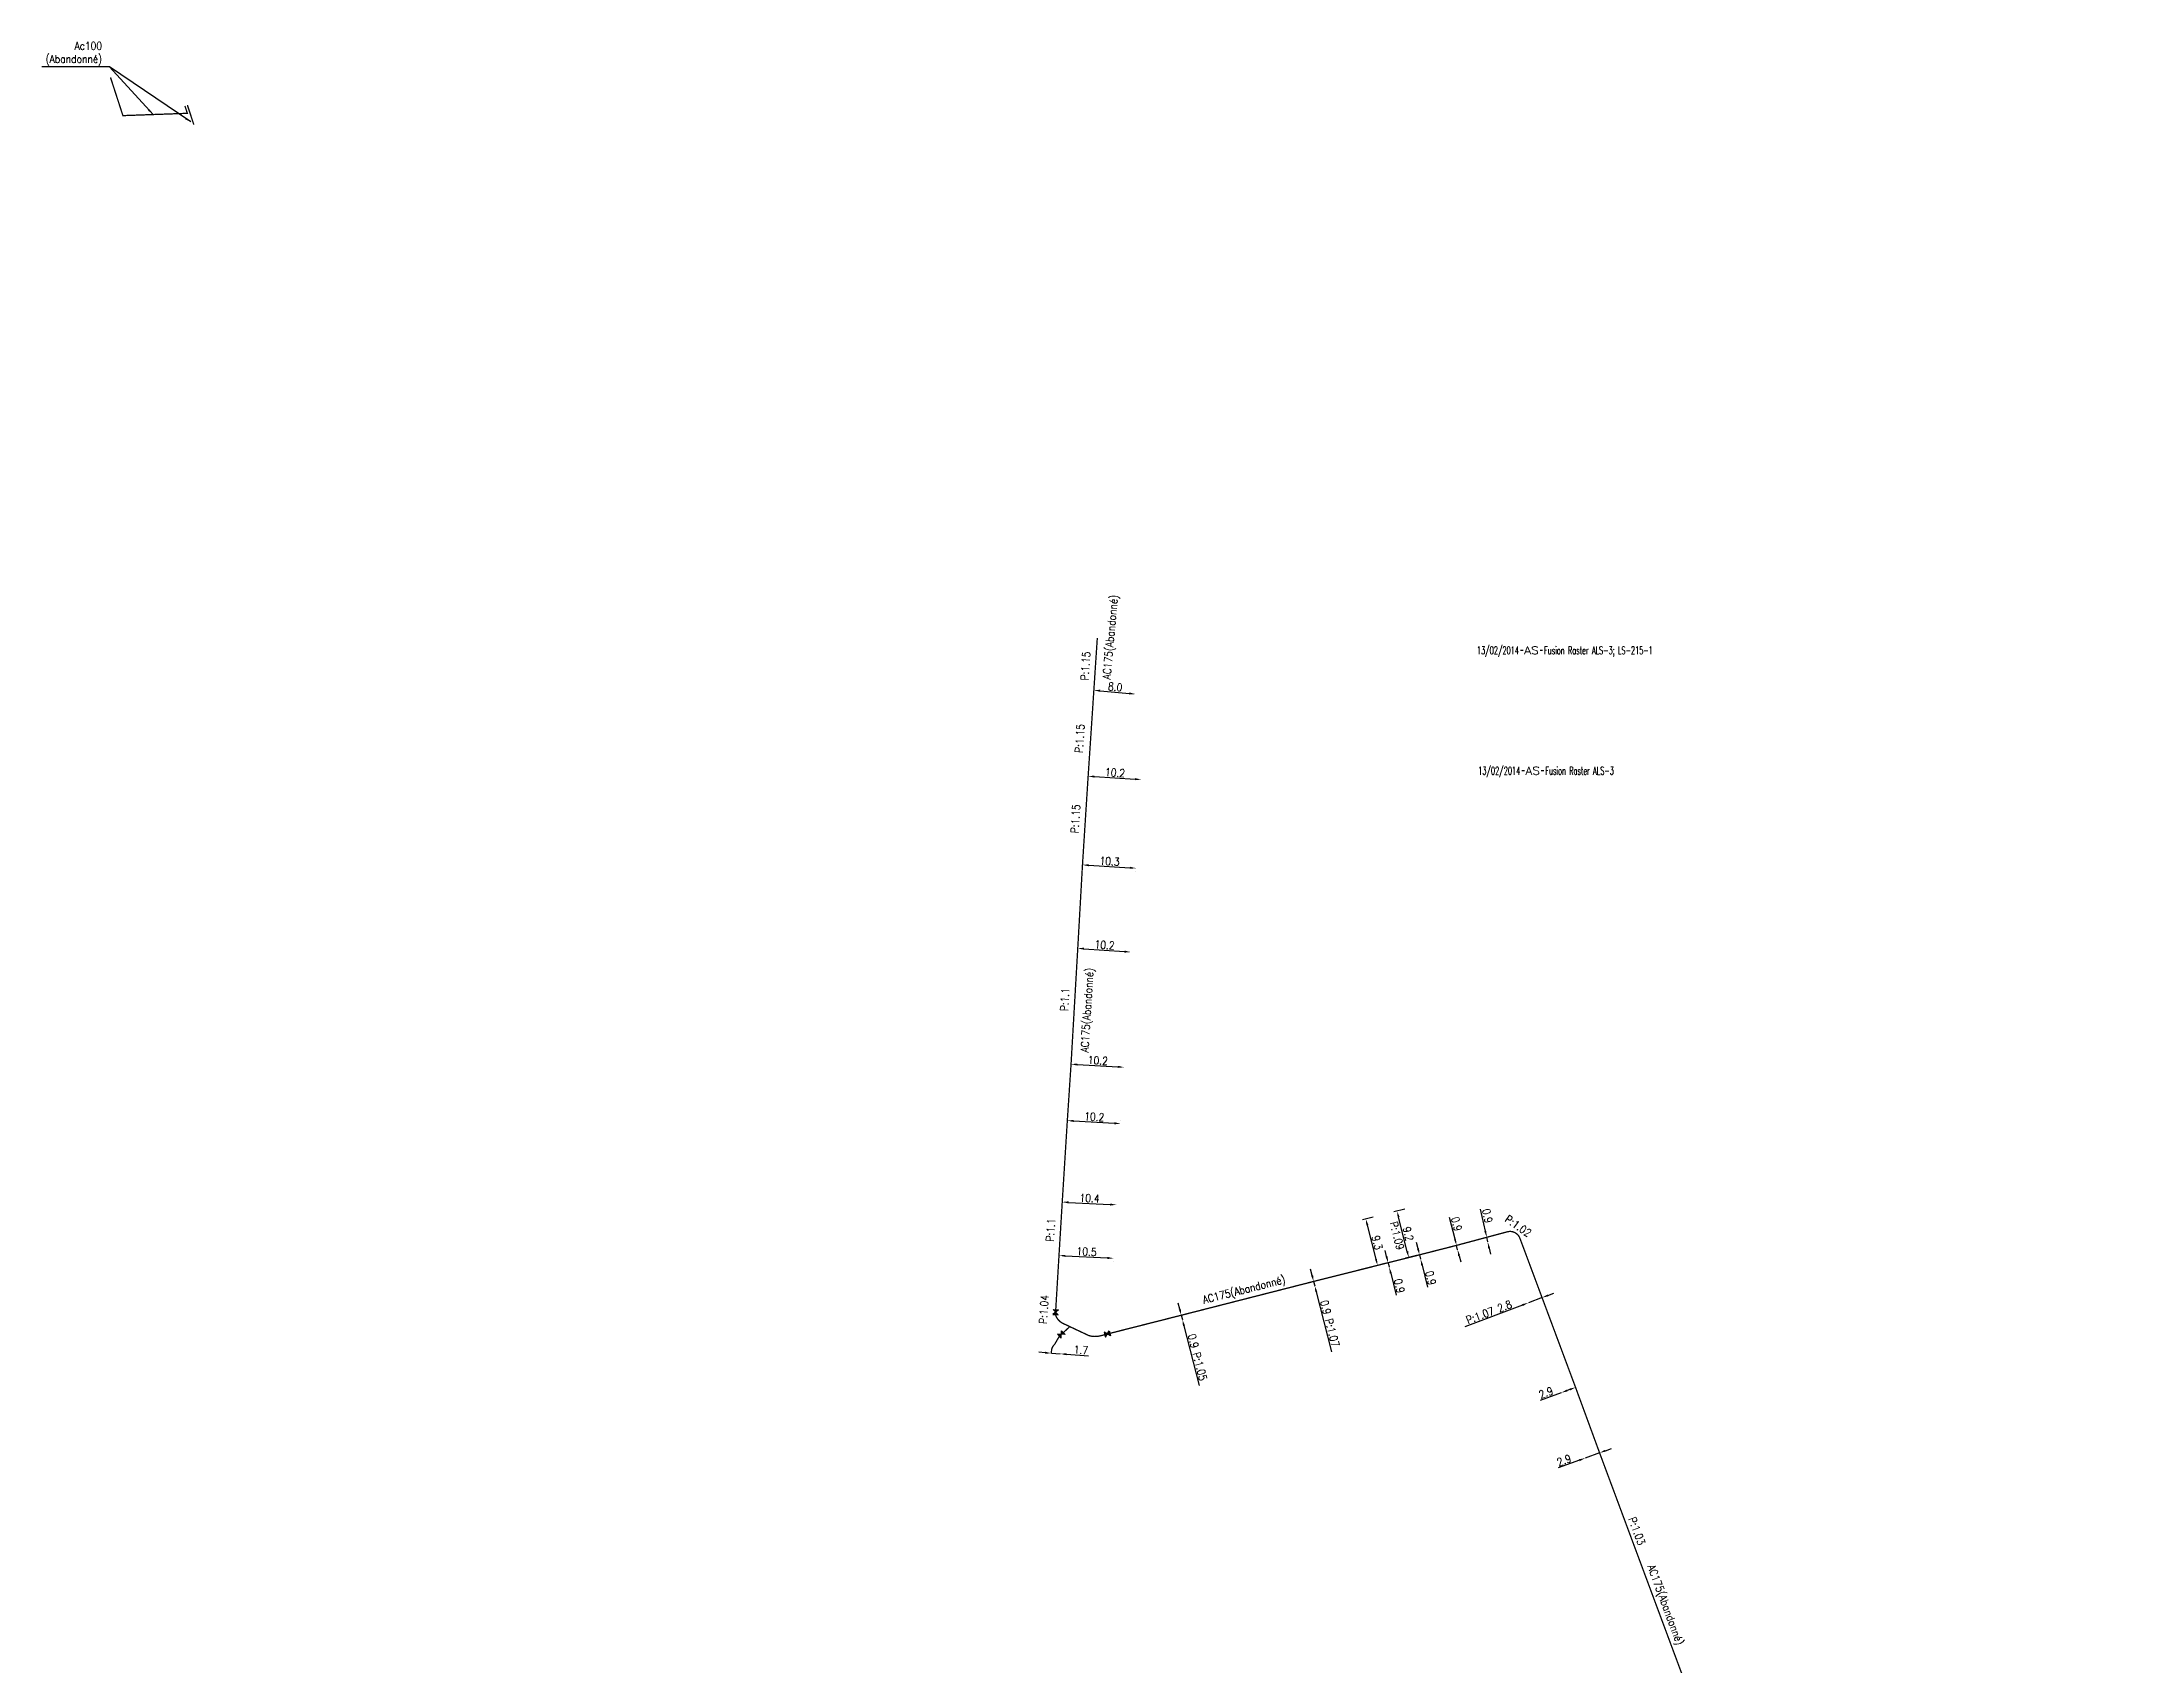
# Model space of a CAD drawing. Header units: millimetres. Extents: x 112153 to 112968, y 155000 to 155627.
# Drawn here: x 112165.6 to 112565.5, y 155317.7 to 155627.3 of the extents above; entities that cross this region are included whole.
import ezdxf
from ezdxf.enums import TextEntityAlignment as Align

# ---------------------------------------------------------------- set-up
doc = ezdxf.new("R2010")
doc.units = ezdxf.units.MM
doc.header["$PDMODE"] = 34
doc.layers.get('0').update_dxf_attribs({"linetype": 'CONTINUOUS'})
doc.layers.get('Defpoints').update_dxf_attribs({"linetype": 'CONTINUOUS'})
doc.layers.add('G_300', color=7, linetype='CONTINUOUS')
doc.layers.add('G_908', color=5, linetype='CONTINUOUS')
doc.styles.get("Standard").update_dxf_attribs({"font": 'romans.shx', "width": 0.85})
doc.linetypes.add('MP_HS', pattern='A,2,-1,["G",Standard,S=0.85,R=0,X=-0.27,Y=-0.4],-1', length=4)
doc.dimstyles.get("Standard").update_dxf_attribs({"dimtxt": 1.5, "dimasz": 1.2, "dimexe": 0.625, "dimexo": 0.625, "dimgap": 0.25, "dimtad": 1, "dimdec": 1, "dimzin": 0, "dimdsep": 46, "dimtxsty": 'Standard', "dimcen": -0.5, "dimadec": 0, "dimazin": 0, "dimtfac": 1, "dimtdec": 1, "dimtmove": 0, "dimatfit": 3, "dimfxl": 1, "dimtolj": 1, "dimtzin": 0, "dimarcsym": 0})

# ---------------------------------------------------------------- blocks, each defined once
blk = doc.blocks.new('GIS_MODF')
at = {"color": 0, "linetype": 'Continuous', "flags": 128}
for points in [[(-2.18, -0.01), (-1.68, -0.01)], [(1.52, -0.01), (2.02, -0.01)]]:
    blk.add_lwpolyline(points, dxfattribs=at)
at = {"color": 0, "linetype": 'Continuous', "width": 0.5}
blk.add_attdef('DATE', text='', height=1.5, dxfattribs=at).set_placement((-2.5, -0.8), align=Align.RIGHT)
at = {"color": 0, "linetype": 'Continuous', "width": 1.771291}
blk.add_attdef('USER', text='', height=1.5, dxfattribs=at).set_placement((-1.51, -0.8), (1.28, -0.8), align=Align.FIT)
at = {"color": 0, "linetype": 'Continuous', "width": 0.5}
blk.add_attdef('DESC', (2.29, -0.8), '', height=1.5, dxfattribs=at)
blk = doc.blocks.new('*D47')
at = {"layer": 'Defpoints', "color": 0, "linetype": 'Continuous'}
for p in [(112441.26, 155399.28), (112441.45, 155398.4), (112441.45, 155398.4)]:
    blk.add_point(p, dxfattribs=at)
at = {"layer": 'G_908', "color": 0, "linetype": 'Continuous', "lineweight": -2}
for p, q in [((112441, 155400.45), (112440.08, 155404.66)), ((112441.45, 155398.4), (112441.26, 155399.28)), ((112441.71, 155397.23), (112441.96, 155396.06))]:
    blk.add_line(p, q, dxfattribs=at)
at = {"layer": 'G_908', "color": 0, "linetype": 'Continuous'}
for points in [[(112441.19, 155400.49), (112440.8, 155400.41), (112441.26, 155399.28)], [(112441.9, 155397.27), (112441.51, 155397.19), (112441.45, 155398.4)]]:
    blk.add_solid(points, dxfattribs=at)
at = {"layer": 'G_908', "color": 0, "linetype": 'Continuous', "insert": (112441.39, 155403.36), "char_height": 1.5, "attachment_point": 5, "rotation": 282.3652}
blk.add_mtext('\\A1;0.9', dxfattribs=at)
blk = doc.blocks.new('*D48')
at = {"layer": 'Defpoints', "color": 0, "linetype": 'Continuous'}
for p in [(112451.82, 155387.77), (112449.2, 155386.78), (112449.2, 155386.78)]:
    blk.add_point(p, dxfattribs=at)
at = {"layer": 'G_908', "color": 0, "linetype": 'Continuous', "lineweight": -2}
for p, q in [((112451.82, 155387.77), (112449.2, 155386.78)), ((112452.94, 155388.19), (112454.06, 155388.62)), ((112448.08, 155386.35), (112437.11, 155382.21))]:
    blk.add_line(p, q, dxfattribs=at)
at = {"layer": 'G_908', "color": 0, "linetype": 'Continuous'}
for points in [[(112452.87, 155388.38), (112453.01, 155388.01), (112451.82, 155387.77)], [(112448, 155386.54), (112448.15, 155386.17), (112449.2, 155386.78)]]:
    blk.add_solid(points, dxfattribs=at)
at = {"layer": 'G_908', "color": 0, "linetype": 'Continuous', "insert": (112441.68, 155385), "char_height": 1.5, "attachment_point": 5, "rotation": 20.7108}
blk.add_mtext('\\A1;P:1.07 2.8', dxfattribs=at)
blk = doc.blocks.new('*D49')
at = {"layer": 'Defpoints', "color": 0, "linetype": 'Continuous'}
for p in [(112455.49, 155369.64), (112455.49, 155369.64), (112458.21, 155370.64)]:
    blk.add_point(p, dxfattribs=at)
at = {"layer": 'G_908', "color": 0, "linetype": 'Continuous', "lineweight": -2}
for p, q in [((112455.49, 155369.64), (112451.44, 155368.16)), ((112457.09, 155370.23), (112456.62, 155370.06))]:
    blk.add_line(p, q, dxfattribs=at)
at = {"layer": 'G_908', "color": 0, "linetype": 'Continuous'}
for points in [[(112456.55, 155370.24), (112456.69, 155369.87), (112455.49, 155369.64)], [(112457.02, 155370.41), (112457.15, 155370.04), (112458.21, 155370.64)]]:
    blk.add_solid(points, dxfattribs=at)
at = {"layer": 'G_908', "color": 0, "linetype": 'Continuous', "insert": (112452.56, 155369.63), "char_height": 1.5, "attachment_point": 5, "rotation": 20.1271}
blk.add_mtext('\\A1;2.9', dxfattribs=at)
blk = doc.blocks.new('*D50')
at = {"layer": 'Defpoints', "color": 0, "linetype": 'Continuous'}
for p in [(112460.06, 155357.16), (112460.06, 155357.16), (112462.79, 155358.16)]:
    blk.add_point(p, dxfattribs=at)
at = {"layer": 'G_908', "color": 0, "linetype": 'Continuous', "lineweight": -2}
for p, q in [((112463.91, 155358.57), (112465.04, 155358.99)), ((112458.94, 155356.75), (112454.89, 155355.27)), ((112462.79, 155358.16), (112460.06, 155357.16))]:
    blk.add_line(p, q, dxfattribs=at)
at = {"layer": 'G_908', "color": 0, "linetype": 'Continuous'}
for points in [[(112458.87, 155356.94), (112459.01, 155356.56), (112460.06, 155357.16)], [(112463.84, 155358.76), (112463.98, 155358.39), (112462.79, 155358.16)]]:
    blk.add_solid(points, dxfattribs=at)
at = {"layer": 'G_908', "color": 0, "linetype": 'Continuous', "insert": (112456.01, 155356.74), "char_height": 1.5, "attachment_point": 5, "rotation": 20.1271}
blk.add_mtext('\\A1;2.9', dxfattribs=at)
blk = doc.blocks.new('*D51')
at = {"layer": 'Defpoints', "color": 0, "linetype": 'Continuous'}
for p in [(112366.31, 155503.66), (112374.28, 155502.92), (112374.28, 155502.92)]:
    blk.add_point(p, dxfattribs=at)
at = {"layer": 'G_908', "color": 0, "linetype": 'Continuous', "lineweight": -2}
blk.add_line((112367.51, 155503.55), (112373.08, 155503.03), dxfattribs=at)
at = {"layer": 'G_908', "color": 0, "linetype": 'Continuous'}
for points in [[(112367.52, 155503.75), (112367.49, 155503.35), (112366.31, 155503.66)], [(112373.1, 155503.23), (112373.06, 155502.83), (112374.28, 155502.92)]]:
    blk.add_solid(points, dxfattribs=at)
at = {"layer": 'G_908', "color": 0, "linetype": 'Continuous', "insert": (112370.39, 155504.29), "char_height": 1.5, "attachment_point": 5, "rotation": 354.6365}
blk.add_mtext('\\A1;8.0', dxfattribs=at)
blk = doc.blocks.new('*D52')
at = {"layer": 'Defpoints', "color": 0, "linetype": 'Continuous'}
for p in [(112365.22, 155487.25), (112375.36, 155486.61), (112375.36, 155486.61)]:
    blk.add_point(p, dxfattribs=at)
at = {"layer": 'G_908', "color": 0, "linetype": 'Continuous', "lineweight": -2}
blk.add_line((112366.42, 155487.17), (112374.17, 155486.69), dxfattribs=at)
at = {"layer": 'G_908', "color": 0, "linetype": 'Continuous'}
for points in [[(112366.43, 155487.37), (112366.41, 155486.97), (112365.22, 155487.25)], [(112374.18, 155486.89), (112374.15, 155486.49), (112375.36, 155486.61)]]:
    blk.add_solid(points, dxfattribs=at)
at = {"layer": 'G_908', "color": 0, "linetype": 'Continuous', "insert": (112370.36, 155487.93), "char_height": 1.5, "attachment_point": 5, "rotation": 356.4003}
blk.add_mtext('\\A1;10.2', dxfattribs=at)
blk = doc.blocks.new('*D53')
at = {"layer": 'Defpoints', "color": 0, "linetype": 'Continuous'}
for p in [(112364.14, 155470.33), (112374.38, 155469.7), (112374.38, 155469.7)]:
    blk.add_point(p, dxfattribs=at)
at = {"layer": 'G_908', "color": 0, "linetype": 'Continuous', "lineweight": -2}
for p, q in [((112364.11, 155469.71), (112364.11, 155469.71)), ((112365.34, 155470.26), (112373.18, 155469.78)), ((112374.34, 155469.08), (112374.34, 155469.08))]:
    blk.add_line(p, q, dxfattribs=at)
at = {"layer": 'G_908', "color": 0, "linetype": 'Continuous'}
for points in [[(112365.35, 155470.46), (112365.33, 155470.06), (112364.14, 155470.33)], [(112373.19, 155469.98), (112373.17, 155469.58), (112374.38, 155469.7)]]:
    blk.add_solid(points, dxfattribs=at)
at = {"layer": 'G_908', "color": 0, "linetype": 'Continuous', "insert": (112369.32, 155471.02), "char_height": 1.5, "attachment_point": 5, "rotation": 356.4705}
blk.add_mtext('\\A1;10.3', dxfattribs=at)
blk = doc.blocks.new('*D54')
at = {"layer": 'Defpoints', "color": 0, "linetype": 'Continuous'}
for p in [(112363.24, 155454.42), (112373.36, 155453.7), (112373.36, 155453.7)]:
    blk.add_point(p, dxfattribs=at)
at = {"layer": 'G_908', "color": 0, "linetype": 'Continuous', "lineweight": -2}
blk.add_line((112364.43, 155454.34), (112372.16, 155453.79), dxfattribs=at)
at = {"layer": 'G_908', "color": 0, "linetype": 'Continuous'}
for points in [[(112364.45, 155454.54), (112364.42, 155454.14), (112363.24, 155454.42)], [(112372.18, 155453.99), (112372.15, 155453.59), (112373.36, 155453.7)]]:
    blk.add_solid(points, dxfattribs=at)
at = {"layer": 'G_908', "color": 0, "linetype": 'Continuous', "insert": (112368.37, 155455.06), "char_height": 1.5, "attachment_point": 5, "rotation": 355.9262}
blk.add_mtext('\\A1;10.2', dxfattribs=at)
blk = doc.blocks.new('*D55')
at = {"layer": 'Defpoints', "color": 0, "linetype": 'Continuous'}
for p in [(112361.25, 155421.55), (112371.43, 155420.96), (112371.43, 155420.96)]:
    blk.add_point(p, dxfattribs=at)
at = {"layer": 'G_908', "color": 0, "linetype": 'Continuous', "lineweight": -2}
for p, q in [((112361.29, 155422.18), (112361.29, 155422.18)), ((112362.45, 155421.48), (112370.24, 155421.03)), ((112371.47, 155421.59), (112371.47, 155421.59))]:
    blk.add_line(p, q, dxfattribs=at)
at = {"layer": 'G_908', "color": 0, "linetype": 'Continuous'}
for points in [[(112362.46, 155421.68), (112362.44, 155421.28), (112361.25, 155421.55)], [(112370.25, 155421.23), (112370.22, 155420.83), (112371.43, 155420.96)]]:
    blk.add_solid(points, dxfattribs=at)
at = {"layer": 'G_908', "color": 0, "linetype": 'Continuous', "insert": (112366.4, 155422.26), "char_height": 1.5, "attachment_point": 5, "rotation": 356.6989}
blk.add_mtext('\\A1;10.2', dxfattribs=at)
blk = doc.blocks.new('*D56')
at = {"layer": 'Defpoints', "color": 0, "linetype": 'Continuous'}
for p in [(112361.96, 155432.31), (112372.09, 155431.73), (112372.09, 155431.73)]:
    blk.add_point(p, dxfattribs=at)
at = {"layer": 'G_908', "color": 0, "linetype": 'Continuous', "lineweight": -2}
blk.add_line((112363.16, 155432.24), (112370.89, 155431.8), dxfattribs=at)
at = {"layer": 'G_908', "color": 0, "linetype": 'Continuous'}
for points in [[(112363.17, 155432.44), (112363.15, 155432.04), (112361.96, 155432.31)], [(112370.91, 155432), (112370.88, 155431.6), (112372.09, 155431.73)]]:
    blk.add_solid(points, dxfattribs=at)
at = {"layer": 'G_908', "color": 0, "linetype": 'Continuous', "insert": (112367.08, 155433.02), "char_height": 1.5, "attachment_point": 5, "rotation": 356.7089}
blk.add_mtext('\\A1;10.2', dxfattribs=at)
blk = doc.blocks.new('*D57')
at = {"layer": 'Defpoints', "color": 0, "linetype": 'Continuous'}
for p in [(112360.28, 155406.01), (112370.62, 155405.48), (112370.62, 155405.48)]:
    blk.add_point(p, dxfattribs=at)
at = {"layer": 'G_908', "color": 0, "linetype": 'Continuous', "lineweight": -2}
blk.add_line((112361.48, 155405.95), (112369.42, 155405.54), dxfattribs=at)
at = {"layer": 'G_908', "color": 0, "linetype": 'Continuous'}
for points in [[(112361.49, 155406.15), (112361.47, 155405.75), (112360.28, 155406.01)], [(112369.43, 155405.74), (112369.41, 155405.34), (112370.62, 155405.48)]]:
    blk.add_solid(points, dxfattribs=at)
at = {"layer": 'G_908', "color": 0, "linetype": 'Continuous', "insert": (112365.5, 155406.74), "char_height": 1.5, "attachment_point": 5, "rotation": 357.0923}
blk.add_mtext('\\A1;10.4', dxfattribs=at)
blk = doc.blocks.new('*D58')
at = {"layer": 'Defpoints', "color": 0, "linetype": 'Continuous'}
for p in [(112359.66, 155395.81), (112370.1, 155395.28), (112370.1, 155395.28)]:
    blk.add_point(p, dxfattribs=at)
at = {"layer": 'G_908', "color": 0, "linetype": 'Continuous', "lineweight": -2}
for p, q in [((112359.63, 155395.18), (112359.63, 155395.18)), ((112360.86, 155395.74), (112368.9, 155395.34)), ((112370.07, 155394.65), (112370.07, 155394.65))]:
    blk.add_line(p, q, dxfattribs=at)
at = {"layer": 'G_908', "color": 0, "linetype": 'Continuous'}
for points in [[(112360.87, 155395.94), (112360.85, 155395.55), (112359.66, 155395.81)], [(112368.91, 155395.54), (112368.89, 155395.14), (112370.1, 155395.28)]]:
    blk.add_solid(points, dxfattribs=at)
at = {"layer": 'G_908', "color": 0, "linetype": 'Continuous', "insert": (112364.93, 155396.54), "char_height": 1.5, "attachment_point": 5, "rotation": 357.0923}
blk.add_mtext('\\A1;10.5', dxfattribs=at)
blk = doc.blocks.new('*D59')
at = {"layer": 'Defpoints', "color": 0, "linetype": 'Continuous'}
for p in [(112424.17, 155404.28), (112426.23, 155404.79), (112428.44, 155395.94)]:
    blk.add_point(p, dxfattribs=at)
at = {"layer": 'G_908', "color": 0, "linetype": 'Continuous', "lineweight": -2}
for p, q in [((112425.62, 155404.64), (112423.56, 155404.13)), ((112426.09, 155396.59), (112424.46, 155403.11)), ((112427.84, 155395.79), (112425.78, 155395.28))]:
    blk.add_line(p, q, dxfattribs=at)
at = {"layer": 'G_908', "color": 0, "linetype": 'Continuous'}
for points in [[(112424.65, 155403.16), (112424.26, 155403.06), (112424.17, 155404.28)], [(112426.28, 155396.64), (112425.9, 155396.54), (112426.38, 155395.43)]]:
    blk.add_solid(points, dxfattribs=at)
at = {"layer": 'G_908', "color": 0, "linetype": 'Continuous', "insert": (112426.28, 155399.94), "char_height": 1.5, "attachment_point": 5, "rotation": 284.0512}
blk.add_mtext('\\A1;9.2', dxfattribs=at)
blk = doc.blocks.new('*D60')
at = {"layer": 'Defpoints', "color": 0, "linetype": 'Continuous'}
for p in [(112428.44, 155395.94), (112428.65, 155395.12), (112428.65, 155395.12)]:
    blk.add_point(p, dxfattribs=at)
at = {"layer": 'G_908', "color": 0, "linetype": 'Continuous', "lineweight": -2}
for p, q in [((112428.15, 155397.11), (112427.86, 155398.27)), ((112428.44, 155395.94), (112428.65, 155395.12)), ((112428.94, 155393.96), (112429.98, 155389.77))]:
    blk.add_line(p, q, dxfattribs=at)
at = {"layer": 'G_908', "color": 0, "linetype": 'Continuous'}
for points in [[(112428.35, 155397.16), (112427.96, 155397.06), (112428.44, 155395.94)], [(112429.13, 155394), (112428.75, 155393.91), (112428.65, 155395.12)]]:
    blk.add_solid(points, dxfattribs=at)
at = {"layer": 'G_908', "color": 0, "linetype": 'Continuous', "insert": (112430.58, 155391.52), "char_height": 1.5, "attachment_point": 5, "rotation": 283.9991}
blk.add_mtext('\\A1;0.9', dxfattribs=at)
blk = doc.blocks.new('*D61')
at = {"layer": 'Defpoints', "color": 0, "linetype": 'Continuous'}
for p in [(112435.5, 155397.74), (112435.71, 155396.92), (112435.71, 155396.92)]:
    blk.add_point(p, dxfattribs=at)
at = {"layer": 'G_908', "color": 0, "linetype": 'Continuous', "lineweight": -2}
for p, q in [((112435.21, 155398.91), (112434.17, 155403.09)), ((112435.71, 155396.92), (112435.5, 155397.74)), ((112436, 155395.75), (112436.29, 155394.59))]:
    blk.add_line(p, q, dxfattribs=at)
at = {"layer": 'G_908', "color": 0, "linetype": 'Continuous'}
for points in [[(112435.4, 155398.95), (112435.02, 155398.86), (112435.5, 155397.74)], [(112436.19, 155395.8), (112435.8, 155395.7), (112435.71, 155396.92)]]:
    blk.add_solid(points, dxfattribs=at)
at = {"layer": 'G_908', "color": 0, "linetype": 'Continuous', "insert": (112435.51, 155401.82), "char_height": 1.5, "attachment_point": 5, "rotation": 284.0189}
blk.add_mtext('\\A1;0.9', dxfattribs=at)
blk = doc.blocks.new('*D62')
at = {"layer": 'Defpoints', "color": 0, "linetype": 'Continuous'}
for p in [(112420.23, 155403.28), (112418.19, 155402.77), (112422.45, 155394.43)]:
    blk.add_point(p, dxfattribs=at)
at = {"layer": 'G_908', "color": 0, "linetype": 'Continuous', "lineweight": -2}
for p, q in [((112419.62, 155403.13), (112417.59, 155402.61)), ((112420.14, 155395.08), (112418.49, 155401.6)), ((112421.85, 155394.28), (112419.83, 155393.77))]:
    blk.add_line(p, q, dxfattribs=at)
at = {"layer": 'G_908', "color": 0, "linetype": 'Continuous'}
for points in [[(112418.68, 155401.65), (112418.29, 155401.55), (112418.19, 155402.77)], [(112420.33, 155395.13), (112419.95, 155395.03), (112420.43, 155393.92)]]:
    blk.add_solid(points, dxfattribs=at)
at = {"layer": 'G_908', "color": 0, "linetype": 'Continuous', "insert": (112420.36, 155398.26), "char_height": 1.5, "attachment_point": 5, "rotation": 284.2289}
blk.add_mtext('\\A1;9.3', dxfattribs=at)
blk = doc.blocks.new('*D63')
at = {"layer": 'Defpoints', "color": 0, "linetype": 'Continuous'}
for p in [(112422.45, 155394.43), (112422.66, 155393.61), (112422.66, 155393.61)]:
    blk.add_point(p, dxfattribs=at)
at = {"layer": 'G_908', "color": 0, "linetype": 'Continuous', "lineweight": -2}
for p, q in [((112422.16, 155395.6), (112421.87, 155396.76)), ((112422.45, 155394.43), (112422.66, 155393.61)), ((112422.95, 155392.44), (112423.99, 155388.26))]:
    blk.add_line(p, q, dxfattribs=at)
at = {"layer": 'G_908', "color": 0, "linetype": 'Continuous'}
for points in [[(112422.36, 155395.65), (112421.97, 155395.55), (112422.45, 155394.43)], [(112423.14, 155392.49), (112422.76, 155392.39), (112422.66, 155393.61)]]:
    blk.add_solid(points, dxfattribs=at)
at = {"layer": 'G_908', "color": 0, "linetype": 'Continuous', "insert": (112424.59, 155390.01), "char_height": 1.5, "attachment_point": 5, "rotation": 284.0112}
blk.add_mtext('\\A1;0.9', dxfattribs=at)
blk = doc.blocks.new('*D64')
at = {"layer": 'Defpoints', "color": 0, "linetype": 'Continuous'}
for p in [(112382.99, 155384.41), (112383.2, 155383.59), (112383.2, 155383.59)]:
    blk.add_point(p, dxfattribs=at)
at = {"layer": 'G_908', "color": 0, "linetype": 'Continuous', "lineweight": -2}
for p, q in [((112382.69, 155385.57), (112382.4, 155386.73)), ((112382.99, 155384.41), (112383.2, 155383.59)), ((112383.5, 155382.42), (112386.43, 155371.01))]:
    blk.add_line(p, q, dxfattribs=at)
at = {"layer": 'G_908', "color": 0, "linetype": 'Continuous'}
for points in [[(112382.89, 155385.62), (112382.5, 155385.52), (112382.99, 155384.41)], [(112383.69, 155382.47), (112383.31, 155382.37), (112383.2, 155383.59)]]:
    blk.add_solid(points, dxfattribs=at)
at = {"layer": 'G_908', "color": 0, "linetype": 'Continuous', "insert": (112386.08, 155376.39), "char_height": 1.5, "attachment_point": 5, "rotation": 284.3786}
blk.add_mtext('\\A1;0.9 P:1.05', dxfattribs=at)
blk = doc.blocks.new('G_300_04')
at = {"linetype": 'Continuous'}
h = blk.add_hatch(color=0, dxfattribs=at)
h.paths.add_polyline_path([(-1, 1), (-1, -1), (0, 0)])
h.paths.add_polyline_path([(1, 1), (0, 0), (1, -1)])
at = {"color": 0, "linetype": 'Continuous', "flags": 128}
blk.add_lwpolyline([(-1, -1), (1, 1), (1, -1), (-1, 1)], close=True, dxfattribs=at)
at = {"color": 0, "linetype": 'Continuous', "width": 0.75}
blk.add_attdef('NUM', text='', height=1.5, dxfattribs=at).set_placement((0, 2.1), align=Align.MIDDLE_CENTER)
at = {"color": 0, "linetype": 'Continuous', "width": 0.75, "flags": 3}
for tag, p in [('DEF_COUP', (0, -7.5)), ('DEF_LEG', (0, -5)), ('DEF_TYPE', (0, -10))]:
    blk.add_attdef(tag, text='', height=1.2, dxfattribs=at).set_placement(p, align=Align.MIDDLE)
blk = doc.blocks.new('*D70')
at = {"layer": 'Defpoints', "color": 0, "linetype": 'Continuous'}
for p in [(112358.2, 155377.17), (112359.89, 155377.05), (112359.89, 155377.05)]:
    blk.add_point(p, dxfattribs=at)
at = {"layer": 'G_908', "color": 0, "linetype": 'Continuous', "lineweight": -2}
for p, q in [((112357, 155377.25), (112355.8, 155377.34)), ((112358.2, 155377.17), (112359.89, 155377.05)), ((112361.09, 155376.97), (112365.27, 155376.68))]:
    blk.add_line(p, q, dxfattribs=at)
at = {"layer": 'G_908', "color": 0, "linetype": 'Continuous'}
for points in [[(112357.02, 155377.45), (112356.99, 155377.05), (112358.2, 155377.17)], [(112361.11, 155377.17), (112361.08, 155376.77), (112359.89, 155377.05)]]:
    blk.add_solid(points, dxfattribs=at)
at = {"layer": 'G_908', "color": 0, "linetype": 'Continuous', "insert": (112363.85, 155377.78), "char_height": 1.5, "attachment_point": 5, "rotation": 356.0026}
blk.add_mtext('\\A1;1.7', dxfattribs=at)
blk = doc.blocks.new('*D71')
at = {"layer": 'Defpoints', "color": 0, "linetype": 'Continuous'}
for p in [(112408.24, 155390.86), (112408.45, 155390.03), (112408.45, 155390.03)]:
    blk.add_point(p, dxfattribs=at)
at = {"layer": 'G_908', "color": 0, "linetype": 'Continuous', "lineweight": -2}
for p, q in [((112407.94, 155392.02), (112407.64, 155393.18)), ((112408.24, 155390.86), (112408.45, 155390.03)), ((112408.75, 155388.87), (112411.67, 155377.46))]:
    blk.add_line(p, q, dxfattribs=at)
at = {"layer": 'G_908', "color": 0, "linetype": 'Continuous'}
for points in [[(112408.14, 155392.07), (112407.75, 155391.97), (112408.24, 155390.86)], [(112408.94, 155388.92), (112408.56, 155388.82), (112408.45, 155390.03)]]:
    blk.add_solid(points, dxfattribs=at)
at = {"layer": 'G_908', "color": 0, "linetype": 'Continuous', "insert": (112411.33, 155382.83), "char_height": 1.5, "attachment_point": 5, "rotation": 284.3786}
blk.add_mtext('\\A1;0.9 P:1.07', dxfattribs=at)

msp = doc.modelspace()

# ---------------------------------------------------------------- linework, layer by layer
at = {"layer": 'G_908', "linetype": 'MP_HS', "flags": 128}
for points in [[(112192.91, 155615.13, 0.25, 0.25, 0), (112193.37, 155613.72, 0.25, 0.25, 0), (112181.08, 155613.28, 0.25, 0.25, 0), (112178.71, 155620.57, 0, 0, 0)], [(112366.97, 155513.64, 0.25, 0.25, 0), (112366.31, 155503.66, 0.25, 0.25, 0), (112366, 155498.93, 0.25, 0.25, 0), (112365.22, 155487.25, 0.25, 0.25, 0), (112364.14, 155470.33, 0.25, 0.25, 0), (112363.24, 155454.42, 0.25, 0.25, 0), (112361.96, 155432.31, 0.25, 0.25, 0), (112361.25, 155421.55, 0.25, 0.25, 0), (112360.28, 155406.01, 0.25, 0.25, 0), (112359.66, 155395.81, 0.25, 0.25, 0), (112359.04, 155385.5, 0, 0, 0)], [(112358.99, 155384.5, 0.25, 0.25, 0.002869), (112359, 155384.49, 0.25, 0.25, 0.187101), (112360.25, 155382.94, 0.25, 0.25, 0), (112360.25, 155382.94, 0.25, 0.25, 0), (112361.72, 155382.24, 0.25, 0.25, 0), (112365.36, 155380.53, 0.25, 0.25, 0), (112365.36, 155380.53, 0.25, 0.25, 0.132925), (112367.49, 155380.47, 0.25, 0.25, 0.002161), (112367.49, 155380.47, 0.25, 0.25, 0), (112368.39, 155380.7, 0, 0, 0)]]:
    msp.add_lwpolyline(points, format="xyseb", dxfattribs=at)
at = {"layer": 'G_908', "linetype": 'MP_HS', "const_width": 0.25, "flags": 128}
msp.add_lwpolyline([(112194.61, 155611.55), (112193.38, 155615.29)], dxfattribs=at)
msp.add_lwpolyline([(112369.35, 155380.95), (112382.99, 155384.41), (112408.24, 155390.86), (112422.45, 155394.43), (112428.44, 155395.94), (112435.5, 155397.74), (112441.26, 155399.28), (112445.2, 155400.33, -0.386335), (112447.59, 155399.1), (112451.82, 155387.77), (112458.21, 155370.64), (112462.79, 155358.16), (112480.55, 155310.45), (112483.14, 155303.13), (112488.95, 155289.78), (112497.56, 155292.35), (112499.48, 155292.88), (112505.28, 155294.66), (112521.99, 155298.42), (112540.85, 155303.23), (112569.31, 155310.35), (112580.94, 155313.07), (112589.12, 155315.06), (112596.7, 155319.57), (112600.02, 155321.79), (112600.59, 155322.99), (112603.84, 155326.65), (112614.03, 155340.08), (112621.21, 155345.24), (112625.75, 155348.11), (112632.05, 155350.77), (112634.84, 155351.22), (112658.71, 155356.01), (112667.36, 155357.69), (112671.91, 155355.05), (112684.3, 155345.54), (112693.52, 155337.4), (112697.94, 155324.57), (112700.75, 155316.74), (112709.48, 155290.51), (112713.69, 155277.86), (112715.64, 155276.52), (112721.25, 155272.69), (112734.72, 155263.71), (112739.17, 155260.75), (112755.48, 155259.99), (112778.85, 155258.9), (112793.36, 155258.18), (112797.79, 155257.81), (112801.19, 155259.31), (112808.53, 155262.74), (112812.83, 155264.61), (112814.63, 155260.72), (112815.37, 155258.94), (112814.89, 155258.17), (112815.42, 155256.97), (112815.98, 155255.78), (112816.72, 155255.65), (112818.54, 155251.27), (112820.86, 155245.29), (112833.24, 155212.38), (112838.39, 155198.15), (112841.19, 155189.39), (112846.08, 155173.93), (112853.31, 155153.84), (112861.5, 155124.06), (112863.39, 155118.31), (112877.92, 155072.26), (112893.11, 155028.11), (112899.02, 155013.29), (112903.98, 155000.4), (112904.14, 155000)], format="xyb", dxfattribs=at)
at = {"layer": 'G_908', "linetype": 'MP_HS', "const_width": 0.25}
msp.add_lwpolyline([(112359.73, 155380.41), (112358.84, 155378.88, 0.168684), (112358.24, 155377.77), (112358.24, 155377.77), (112358.24, 155377.77), (112358.2, 155377.17)], format="xyb", dxfattribs=at)
msp.add_lwpolyline([(112361.72, 155382.24), (112360.47, 155381.09)], dxfattribs=at)

# ---------------------------------------------------------------- block references
at = {"layer": 'G_300', "yscale": 0.4999999999992751, "zscale": 0.4999999999992751}
for p, xscale, rotation in [((112359.01, 155385), 0.4999999999992751, 86.53168784761165), ((112360.1, 155380.75), 0.499999999999275, 42.50937049155334), ((112368.87, 155380.82), 0.4999999999992751, 14.24978498512916)]:
    msp.add_blockref('G_300_04', p, dxfattribs=dict(at, xscale=xscale, rotation=rotation))
at = {"layer": 'G_908'}
ref = msp.add_blockref('GIS_MODF', (112449.91, 155511.31), dxfattribs=at)
ref.add_attrib('DATE', '13/02/2014', dxfattribs={"layer": '0', "color": 0, "linetype": 'Continuous', "height": 1.5, "width": 0.5}).set_placement((112447.41, 155510.51), align=Align.RIGHT)
ref.add_attrib('USER', 'AS', dxfattribs={"layer": '0', "color": 0, "linetype": 'Continuous', "height": 1.5, "width": 1.113383}).set_placement((112448.41, 155510.51), (112451.19, 155510.51), align=Align.FIT)
ref.add_attrib('DESC', 'Fusion Raster ALS-3; LS-215-1', (112452.2, 155510.51), dxfattribs={"layer": '0', "color": 0, "linetype": 'Continuous', "height": 1.5, "width": 0.5})
at = {"layer": 'G_908', "linetype": 'Continuous'}
ref = msp.add_blockref('GIS_MODF', (112450.15, 155488.33), dxfattribs=at)
ref.add_attrib('DATE', '13/02/2014', dxfattribs={"layer": '0', "color": 0, "linetype": 'Continuous', "height": 1.5, "width": 0.5}).set_placement((112447.65, 155487.54), align=Align.RIGHT)
ref.add_attrib('USER', 'AS', dxfattribs={"layer": '0', "color": 0, "linetype": 'Continuous', "height": 1.5, "width": 1.113383}).set_placement((112448.65, 155487.54), (112451.43, 155487.54), align=Align.FIT)
ref.add_attrib('DESC', 'Fusion Raster ALS-3', (112452.44, 155487.54), dxfattribs={"layer": '0', "color": 0, "linetype": 'Continuous', "height": 1.5, "width": 0.5})

# ---------------------------------------------------------------- texts
at = {"layer": 'G_908', "linetype": 'Continuous', "width": 0.85}
for s, rotation, p in [('AC175(Abandonné)', 84.8368, (112369.45, 155505.67)), ('P:1.15', 86.2115, (112365.28, 155505.47)), ('P:1.15', 86.2115, (112364.19, 155491.64)), ('P:1.15', 86.2115, (112363.37, 155476.31)), ('AC175(Abandonné)', 86.5497, (112365.27, 155434.5)), ('P:1.1', 86.2115, (112361.37, 155442.37)), ('P:1.02', 325.2379, (112444.57, 155402.4)), ('P:1.1', 86.2115, (112358.66, 155398.42)), ('P:1.09', 284.0512, (112422.76, 155402.09)), ('AC175(Abandonné)', 14.3113, (112387.31, 155386.59)), ('P:1.04', 86.2115, (112357.34, 155382.71)), ('P:1.03', 290.3222, (112468.25, 155345.57)), ('AC175(Abandonné)', 290.3222, (112471.9, 155336.5))]:
    msp.add_text(s, height=1.5, rotation=rotation, dxfattribs=at).set_placement(p)
at = {"layer": 'G_908', "linetype": 'Continuous', "insert": (112177.1, 155622.84), "char_height": 1.5, "attachment_point": 9}
msp.add_mtext('Ac100\\P(Abandonné)', dxfattribs=at)

# ---------------------------------------------------------------- dimensions: what is measured, and where the dimension line sits
at = {"layer": 'G_908', "linetype": 'Continuous'}
for base, p1, p2, angle, picture, middle in [((112374.28, 155502.92), (112366.31, 155503.66), (112374.28, 155502.92), 174.6365, '*D51', (112370.29, 155503.29)), ((112375.36, 155486.61), (112365.22, 155487.25), (112375.36, 155486.61), 176.4003, '*D52', (112370.29, 155486.93)), ((112374.38, 155469.7), (112364.14, 155470.33), (112374.38, 155469.7), 176.4705, '*D53', (112369.26, 155470.02)), ((112373.36, 155453.7), (112363.24, 155454.42), (112373.36, 155453.7), 175.9262, '*D54', (112368.3, 155454.06)), ((112372.0924, 155431.7273), (112361.9591, 155432.31), (112372.0924, 155431.7273), 176.7089, '*D56', (112367.0258, 155432.0186)), ((112371.43, 155420.96), (112361.25, 155421.55), (112371.43, 155420.96), 176.6989, '*D55', (112366.34, 155421.26)), ((112370.62, 155405.48), (112360.28, 155406.01), (112370.62, 155405.48), 177.0923, '*D57', (112365.45, 155405.75)), ((112435.7067, 155396.9162), (112435.5008, 155397.7409), (112435.7067, 155396.9162), 104.0189, '*D61', (112434.5426, 155401.5785)), ((112441.45, 155398.4), (112441.26, 155399.28), (112441.45, 155398.4), 102.3652, '*D47', (112440.41, 155403.14)), ((112370.1012, 155395.2757), (112359.6647, 155395.8058), (112370.1012, 155395.2757), 177.0923, '*D58', (112364.883, 155395.5408)), ((112422.66025, 155393.60762), (112422.45445, 155394.43233), (112422.66025, 155393.60762), 104.01125, '*D63', (112423.61789, 155389.76994)), ((112428.6499, 155395.1201), (112428.4443, 155395.9449), (112428.6499, 155395.1201), 103.9991, '*D60', (112429.6068, 155391.2822)), ((112359.89, 155377.05), (112358.2, 155377.17), (112359.89, 155377.05), 176.0026, '*D70', (112363.78, 155376.78)), ((112455.49, 155369.64), (112458.21, 155370.64), (112455.49, 155369.64), 20.1271, '*D49', (112452.9, 155368.69)), ((112460.06, 155357.16), (112462.79, 155358.16), (112460.06, 155357.16), 20.1271, '*D50', (112456.35, 155355.8))]:
    dim = msp.add_linear_dim(base=base, p1=p1, p2=p2, angle=angle, dimstyle='Standard', dxfattribs=at)
    dim.commit()
    dim.dimension.update_dxf_attribs({"geometry": picture, "text_midpoint": middle, "dimtype": 160})
for base, p1, p2, angle, text, picture, middle in [((112418.19, 155402.77), (112422.45, 155394.43), (112420.23, 155403.28), 284.2289, '9.3', '*D62', (112419.4, 155398.02)), ((112424.17, 155404.28), (112428.44, 155395.94), (112426.23, 155404.79), 284.0512, '9.2', '*D59', (112425.31, 155399.7)), ((112408.45, 155390.03), (112408.24, 155390.86), (112408.45, 155390.03), 104.3786, '<> P:1.07', '*D71', (112410.36, 155382.59)), ((112449.2, 155386.78), (112451.82, 155387.77), (112449.2, 155386.78), 20.7108, 'P:1.07 <>', '*D48', (112442.03, 155384.07)), ((112383.2023, 155383.5867), (112382.9912, 155384.4101), (112383.2023, 155383.5867), 104.3786, '<> P:1.05', '*D64', (112385.1117, 155376.1383))]:
    dim = msp.add_linear_dim(base=base, p1=p1, p2=p2, angle=angle, text=text, dimstyle='Standard', dxfattribs=at)
    dim.commit()
    dim.dimension.update_dxf_attribs({"geometry": picture, "text_midpoint": middle, "dimtype": 160})

# ---------------------------------------------------------------- leaders
at = {"layer": 'G_908', "linetype": 'Continuous', "annotation_type": 0, "has_hookline": 1, "hookline_direction": 1, "text_width": 11.47}
msp.add_leader([(112186.83, 155613.49), (112178.55, 155622.59), (112177.35, 155622.59)], dimstyle='Standard', dxfattribs=at)
at = {"layer": 'G_908', "linetype": 'Continuous'}
msp.add_leader([(112194.02, 155612.08), (112178.55, 155622.59)], dimstyle='Standard', dxfattribs=at)

doc.saveas('drawing.dxf')
